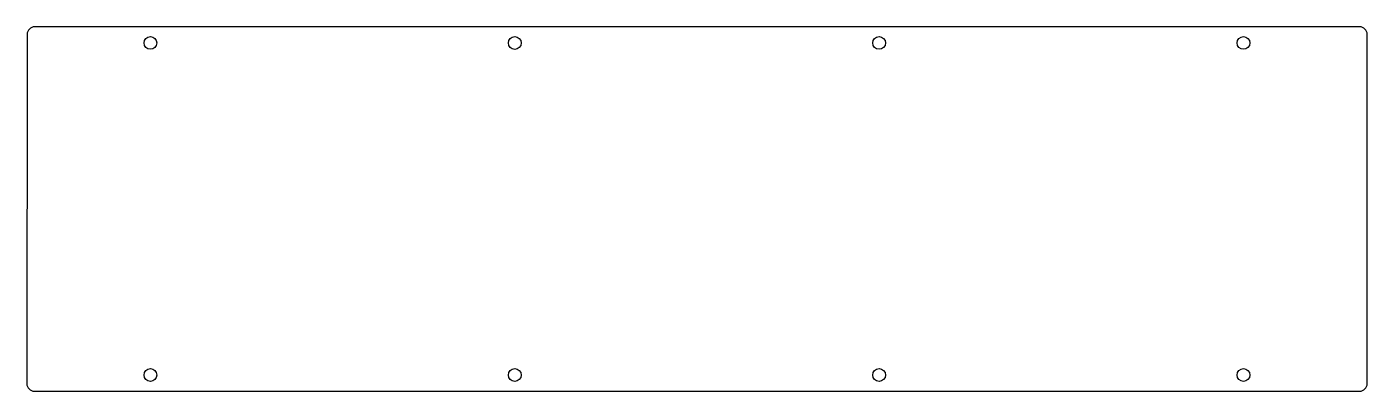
# Model space of a CAD drawing. Header units: millimetres. Extents: x -238 to -28, y 29 to 86.
import ezdxf

# ---------------------------------------------------------------- set-up
doc = ezdxf.new("R2010")
doc.units = ezdxf.units.MM
doc.layers.get('0').update_dxf_attribs({"linetype": 'CONTINUOUS'})

msp = doc.modelspace()

# ---------------------------------------------------------------- linework, layer by layer
msp.add_lwpolyline([(-28.23, 84.53, 0.414263), (-29.42, 85.73), (-237.23, 85.73, 0.414142), (-238.42, 84.53), (-238.47, 29.77, 0.414042), (-237.28, 28.58), (-29.42, 28.58, 0.414182), (-28.23, 29.77)], format="xyb", close=True)
msp.add_lwpolyline([(-28.23, 84.53, 0.414263), (-29.42, 85.73), (-237.23, 85.73, 0.414142), (-238.42, 84.53), (-238.47, 29.77, 0.414042), (-237.28, 28.58), (-29.42, 28.58, 0.414182), (-28.23, 29.77)], format="xyb", close=True)
for centre in [(-219.08, 83.2), (-219.08, 83.2), (-161.93, 83.19), (-161.93, 83.19), (-104.78, 83.2), (-104.78, 83.2), (-47.63, 83.2), (-47.63, 83.2), (-219.08, 31.11), (-219.08, 31.11), (-161.93, 31.11), (-161.93, 31.11), (-104.78, 31.11), (-104.78, 31.11), (-47.63, 31.11), (-47.63, 31.11)]:
    msp.add_circle(centre, 1)

doc.saveas('drawing.dxf')
